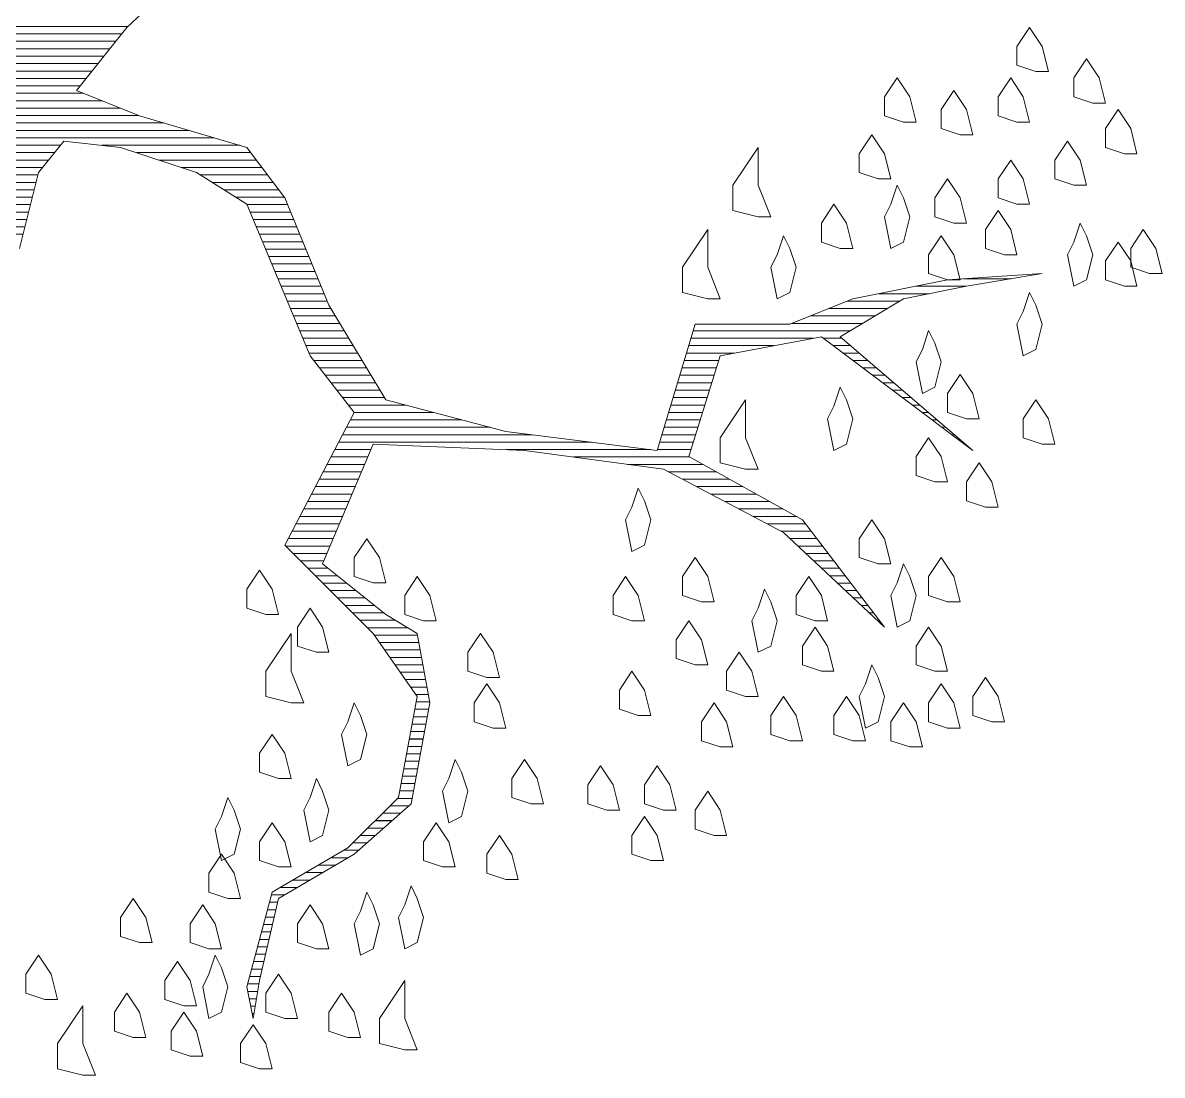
# Model space of a CAD drawing. Header units: centimetres. Extents: x 867 to 19881, y 2761 to 6151.
# Drawn here: x 2439.34 to 2456.11, y 4700.1 to 4715.59 of the extents above; entities that cross this region are included whole.
import ezdxf

# ---------------------------------------------------------------- set-up
doc = ezdxf.new("R2010")
doc.units = ezdxf.units.CM
doc.layers.add('PLAN TEFRİŞLER', color=7, linetype='Continuous', lineweight=0)

# ---------------------------------------------------------------- blocks, each defined once
blk = doc.blocks.new('*X64-flat-121')
at = {"color": 0}
for p, q in [((2876.01, 2697.1), (2903.71, 2697.1)), ((2870.52, 2695.48), (2902.36, 2695.48)), ((2859.54, 2692.22), (2899.75, 2692.22)), ((2865.03, 2693.85), (2901.06, 2693.85)), ((2854.05, 2690.6), (2898.45, 2690.6)), ((2843.07, 2687.34), (2895.85, 2687.34)), ((2848.56, 2688.97), (2897.15, 2688.97)), ((2804.67, 2685.72), (2894.55, 2685.72)), ((2872.21, 2684.09), (2893.25, 2684.09)), ((2874.65, 2682.46), (2893.92, 2682.46)), ((2876.11, 2680.84), (2897.99, 2680.84)), ((2876.65, 2679.21), (2902.05, 2679.21)), ((2877.19, 2677.58), (2906.12, 2677.58)), ((2876.68, 2674.33), (2917.13, 2674.33)), ((2876.95, 2675.96), (2911.6, 2675.96)), ((2876.4, 2672.7), (2922.66, 2672.7)), ((2875.86, 2669.45), (2887.62, 2669.45)), ((2876.13, 2671.08), (2888.92, 2671.08)), ((2897.92, 2671.08), (2928.19, 2671.08)), ((2905.59, 2669.45), (2930.65, 2669.45)), ((2875.34, 2667.82), (2886.32, 2667.82)), ((2910.47, 2667.82), (2931.87, 2667.82)), ((2874.21, 2664.57), (2884, 2664.57)), ((2874.78, 2666.2), (2885.02, 2666.2)), ((2915.35, 2666.2), (2933.09, 2666.2)), ((2919.52, 2664.57), (2934.31, 2664.57)), ((2873.65, 2662.94), (2883.59, 2662.94)), ((2922.12, 2662.94), (2935.53, 2662.94)), ((2872.52, 2659.69), (2882.78, 2659.69)), ((2873.09, 2661.32), (2883.18, 2661.32)), ((2924.73, 2661.32), (2936.75, 2661.32)), ((2927.33, 2659.69), (2937.97, 2659.69)), ((2871.96, 2658.06), (2882.37, 2658.06)), ((2929.82, 2658.06), (2938.69, 2658.06)), ((2870.83, 2654.81), (2881.56, 2654.81)), ((2871.4, 2656.44), (2881.96, 2656.44)), ((2930.49, 2656.44), (2939.36, 2656.44)), ((2931.17, 2654.81), (2940.03, 2654.81)), ((2870.27, 2653.18), (2881.15, 2653.18)), ((2931.85, 2653.18), (2940.69, 2653.18)), ((2869.71, 2651.56), (2880.74, 2651.56)), ((2932.53, 2651.56), (2941.36, 2651.56)), ((2933.21, 2649.93), (2942.03, 2649.93)), ((2933.88, 2648.3), (2942.7, 2648.3)), ((2934.56, 2646.68), (2943.37, 2646.68)), ((2935.24, 2645.05), (2944.04, 2645.05)), ((2935.92, 2643.42), (2944.71, 2643.42)), ((2936.59, 2641.8), (2945.38, 2641.8)), ((3086.85, 2641.8), (3097.19, 2641.8)), ((2937.27, 2640.17), (2946.05, 2640.17)), ((3076.37, 2640.17), (3087.44, 2640.17)), ((2937.95, 2638.54), (2946.72, 2638.54)), ((2938.63, 2636.92), (2947.39, 2636.92)), ((3061.34, 2636.92), (3072.82, 2636.92)), ((3068.24, 2638.54), (3079.3, 2638.54)), ((2939.31, 2635.29), (2948.2, 2635.29)), ((3057.27, 2635.29), (3070.11, 2635.29)), ((2939.98, 2633.66), (2949.18, 2633.66)), ((2940.66, 2632.04), (2950.15, 2632.04)), ((3049.14, 2632.04), (3064.69, 2632.04)), ((3053.21, 2633.66), (3067.4, 2633.66)), ((2941.34, 2630.41), (2951.13, 2630.41)), ((3027.55, 2630.41), (3061.97, 2630.41)), ((2942.02, 2628.78), (2952.11, 2628.78)), ((2942.69, 2627.16), (2953.08, 2627.16)), ((3026.58, 2627.16), (3045.23, 2627.16)), ((3027.06, 2628.78), (3053.91, 2628.78)), ((3056.1, 2628.78), (3060.19, 2628.78)), ((3058.27, 2627.16), (3062.09, 2627.16)), ((2943.37, 2625.53), (2954.06, 2625.53)), ((3026.09, 2625.53), (3036.56, 2625.53)), ((3060.44, 2625.53), (3063.99, 2625.53)), ((2944.43, 2623.9), (2955.03, 2623.9)), ((2945.7, 2622.27), (2956.01, 2622.27)), ((3025.11, 2622.27), (3032.69, 2622.27)), ((3025.6, 2623.9), (3033.2, 2623.9)), ((3062.6, 2623.9), (3065.89, 2623.9)), ((3064.77, 2622.27), (3067.78, 2622.27)), ((2946.96, 2620.65), (2956.99, 2620.65)), ((3024.62, 2620.65), (3032.18, 2620.65)), ((3066.94, 2620.65), (3069.68, 2620.65)), ((2948.23, 2619.02), (2957.96, 2619.02)), ((2949.49, 2617.39), (2958.94, 2617.39)), ((3023.65, 2617.39), (3031.16, 2617.39)), ((3024.14, 2619.02), (3031.67, 2619.02)), ((3069.11, 2619.02), (3071.58, 2619.02)), ((3071.28, 2617.39), (3073.48, 2617.39)), ((2950.76, 2615.77), (2959.91, 2615.77)), ((3023.16, 2615.77), (3030.65, 2615.77)), ((3073.45, 2615.77), (3075.38, 2615.77)), ((2952.02, 2614.14), (2964.52, 2614.14)), ((2953.29, 2612.51), (2970.7, 2612.51)), ((3022.18, 2612.51), (3029.64, 2612.51)), ((3022.67, 2614.14), (3030.15, 2614.14)), ((3075.62, 2614.14), (3077.27, 2614.14)), ((3077.79, 2612.51), (3079.17, 2612.51)), ((2952.44, 2610.89), (2976.88, 2610.89)), ((3021.7, 2610.89), (3029.13, 2610.89)), ((3079.96, 2610.89), (3081.07, 2610.89)), ((2950.74, 2607.63), (2992.29, 2607.63)), ((2951.59, 2609.26), (2983.07, 2609.26)), ((3020.72, 2607.63), (3028.11, 2607.63)), ((3021.21, 2609.26), (3028.62, 2609.26)), ((3082.13, 2609.26), (3082.97, 2609.26)), ((3084.29, 2607.63), (3084.86, 2607.63)), ((2949.03, 2604.38), (2956.93, 2604.38)), ((2949.89, 2606.01), (3005.31, 2606.01)), ((2986.52, 2604.38), (3018.32, 2604.38)), ((3019.74, 2604.38), (3027.1, 2604.38)), ((3020.23, 2606.01), (3027.6, 2606.01)), ((3086.46, 2606.01), (3086.76, 2606.01)), ((3088.63, 2604.38), (3088.66, 2604.38)), ((2948.18, 2602.75), (2956.25, 2602.75)), ((3001.31, 2602.75), (3026.74, 2602.75)), ((2946.48, 2599.5), (2954.88, 2599.5)), ((2947.33, 2601.13), (2955.56, 2601.13)), ((3013.24, 2601.13), (3029.67, 2601.13)), ((3022.14, 2599.5), (3032.6, 2599.5)), ((2945.63, 2597.87), (2954.19, 2597.87)), ((3025.23, 2597.87), (3035.52, 2597.87)), ((2943.92, 2594.62), (2952.82, 2594.62)), ((2944.77, 2596.25), (2953.51, 2596.25)), ((3028.32, 2596.25), (3038.45, 2596.25)), ((3031.41, 2594.62), (3041.38, 2594.62)), ((2943.07, 2592.99), (2952.14, 2592.99)), ((3034.5, 2592.99), (3044.31, 2592.99)), ((2941.37, 2589.74), (2950.77, 2589.74)), ((2942.22, 2591.37), (2951.45, 2591.37)), ((3037.59, 2591.37), (3047.24, 2591.37)), ((3040.68, 2589.74), (3050.16, 2589.74)), ((2940.51, 2588.11), (2950.08, 2588.11)), ((3043.77, 2588.11), (3052.18, 2588.11)), ((2938.81, 2584.86), (2948.71, 2584.86)), ((2939.66, 2586.49), (2949.4, 2586.49)), ((3046.86, 2586.49), (3053.43, 2586.49)), ((3048.82, 2584.86), (3054.67, 2584.86)), ((2938.3, 2583.23), (2948.03, 2583.23)), ((3050.55, 2583.23), (3055.91, 2583.23)), ((2939.93, 2581.61), (2947.34, 2581.61)), ((2941.55, 2579.98), (2946.66, 2579.98)), ((3052.29, 2581.61), (3057.16, 2581.61)), ((3054.02, 2579.98), (3058.4, 2579.98)), ((2943.18, 2578.35), (2947.57, 2578.35)), ((3055.76, 2578.35), (3059.65, 2578.35)), ((2944.81, 2576.73), (2949.6, 2576.73)), ((2946.43, 2575.1), (2951.64, 2575.1)), ((3057.49, 2576.73), (3060.89, 2576.73)), ((3059.23, 2575.1), (3062.13, 2575.1)), ((2948.06, 2573.47), (2953.67, 2573.47)), ((3060.96, 2573.47), (3063.38, 2573.47)), ((2949.69, 2571.85), (2955.7, 2571.85)), ((2951.31, 2570.22), (2957.74, 2570.22)), ((3062.7, 2571.85), (3064.62, 2571.85)), ((3064.43, 2570.22), (3065.87, 2570.22)), ((2952.94, 2568.59), (2959.77, 2568.59)), ((2954.57, 2566.97), (2962.33, 2566.97)), ((3066.17, 2568.59), (3067.11, 2568.59)), ((3067.9, 2566.97), (3068.35, 2566.97)), ((2956.19, 2565.34), (2965.05, 2565.34)), ((2957.71, 2563.71), (2967.19, 2563.71)), ((2958.85, 2562.09), (2967.49, 2562.09)), ((2959.98, 2560.46), (2967.79, 2560.46)), ((2961.12, 2558.83), (2968.08, 2558.83)), ((2962.26, 2557.21), (2968.38, 2557.21)), ((2963.4, 2555.58), (2968.67, 2555.58)), ((2964.54, 2553.95), (2968.97, 2553.95)), ((2965.68, 2552.33), (2969.27, 2552.33)), ((2966.82, 2550.7), (2969.56, 2550.7)), ((2966.6, 2547.45), (2969.62, 2547.45)), ((2966.9, 2549.07), (2969.86, 2549.07)), ((2966.29, 2545.82), (2969.32, 2545.82)), ((2965.68, 2542.57), (2968.71, 2542.57)), ((2965.99, 2544.19), (2969.01, 2544.19)), ((2965.38, 2540.94), (2968.4, 2540.94)), ((2964.77, 2537.69), (2967.79, 2537.69)), ((2965.07, 2539.31), (2968.1, 2539.31)), ((2964.16, 2534.43), (2967.18, 2534.43)), ((2964.46, 2536.06), (2967.49, 2536.06)), ((2963.85, 2532.81), (2966.88, 2532.81)), ((2963.24, 2529.55), (2966.27, 2529.55)), ((2963.55, 2531.18), (2966.57, 2531.18)), ((2962.78, 2527.93), (2965.96, 2527.93)), ((2959.52, 2524.67), (2963.42, 2524.67)), ((2961.15, 2526.3), (2965.25, 2526.3)), ((2957.9, 2523.04), (2961.59, 2523.04)), ((2954.64, 2519.79), (2957.93, 2519.79)), ((2956.27, 2521.42), (2959.76, 2521.42)), ((2953.02, 2518.16), (2956.1, 2518.16)), ((2948.23, 2514.91), (2951.99, 2514.91)), ((2951.02, 2516.54), (2954.27, 2516.54)), ((2945.44, 2513.28), (2949.2, 2513.28)), ((2939.87, 2510.03), (2943.62, 2510.03)), ((2942.65, 2511.66), (2946.41, 2511.66)), ((2937.08, 2508.4), (2940.83, 2508.4)), ((2934.72, 2505.15), (2936.5, 2505.15)), ((2935.15, 2506.78), (2938.04, 2506.78)), ((2934.28, 2503.52), (2936.12, 2503.52)), ((2933.41, 2500.27), (2935.37, 2500.27)), ((2933.85, 2501.9), (2935.75, 2501.9)), ((2932.55, 2497.02), (2934.62, 2497.02)), ((2932.98, 2498.64), (2935, 2498.64)), ((2932.11, 2495.39), (2934.25, 2495.39)), ((2931.25, 2492.14), (2933.5, 2492.14)), ((2931.68, 2493.76), (2933.87, 2493.76)), ((2930.81, 2490.51), (2933.12, 2490.51)), ((2929.94, 2487.26), (2932.42, 2487.26)), ((2930.38, 2488.88), (2932.74, 2488.88)), ((2929.97, 2485.63), (2932.15, 2485.63)), ((2930.3, 2484), (2931.88, 2484)), ((2930.62, 2482.38), (2931.6, 2482.38)), ((2930.95, 2480.75), (2931.33, 2480.75))]:
    blk.add_line(p, q, dxfattribs=at)
blk = doc.blocks.new('*X20')
at = {"color": 0}
for p, q in [((17.6798, 16.58), (17.8501, 16.58)), ((17.646, 16.57), (17.8418, 16.57)), ((17.5785, 16.55), (17.8258, 16.55)), ((17.6123, 16.56), (17.8338, 16.56)), ((17.5448, 16.54), (17.8178, 16.54)), ((17.4773, 16.52), (17.8018, 16.52)), ((17.511, 16.53), (17.8098, 16.53)), ((17.2412, 16.51), (17.7938, 16.51)), ((17.6564, 16.5), (17.7858, 16.5)), ((17.6714, 16.49), (17.7899, 16.49)), ((17.6804, 16.48), (17.8149, 16.48)), ((17.6837, 16.47), (17.8399, 16.47)), ((17.687, 16.46), (17.8649, 16.46)), ((17.6839, 16.44), (17.9326, 16.44)), ((17.6855, 16.45), (17.8986, 16.45)), ((17.6822, 16.43), (17.9666, 16.43)), ((17.6789, 16.41), (17.7512, 16.41)), ((17.6805, 16.42), (17.7592, 16.42)), ((17.8145, 16.42), (18.0006, 16.42)), ((17.8617, 16.41), (18.0157, 16.41)), ((17.6757, 16.4), (17.7432, 16.4)), ((17.8916, 16.4), (18.0232, 16.4)), ((17.6687, 16.38), (17.7289, 16.38)), ((17.6722, 16.39), (17.7352, 16.39)), ((17.9216, 16.39), (18.0307, 16.39)), ((17.9473, 16.38), (18.0382, 16.38)), ((17.6653, 16.37), (17.7264, 16.37)), ((17.9633, 16.37), (18.0457, 16.37)), ((17.6584, 16.35), (17.7214, 16.35)), ((17.6618, 16.36), (17.7239, 16.36)), ((17.9793, 16.36), (18.0532, 16.36)), ((17.9953, 16.35), (18.0607, 16.35)), ((17.6549, 16.34), (17.7189, 16.34)), ((18.0106, 16.34), (18.0651, 16.34)), ((17.648, 16.32), (17.7139, 16.32)), ((17.6514, 16.33), (17.7164, 16.33)), ((18.0147, 16.33), (18.0692, 16.33)), ((18.0189, 16.32), (18.0733, 16.32)), ((17.6445, 16.31), (17.7114, 16.31)), ((18.0231, 16.31), (18.0774, 16.31)), ((17.6411, 16.3), (17.7089, 16.3)), ((18.0272, 16.3), (18.0816, 16.3)), ((18.0314, 16.29), (18.0857, 16.29)), ((18.0356, 16.28), (18.0898, 16.28)), ((18.0397, 16.27), (18.0939, 16.27)), ((18.0439, 16.26), (18.098, 16.26)), ((18.0481, 16.25), (18.1021, 16.25)), ((18.0522, 16.24), (18.1063, 16.24)), ((18.9759, 16.24), (19.0395, 16.24)), ((18.0564, 16.23), (18.1104, 16.23)), ((18.9115, 16.23), (18.9795, 16.23)), ((18.0606, 16.22), (18.1145, 16.22)), ((18.0647, 16.21), (18.1186, 16.21)), ((18.8191, 16.21), (18.8896, 16.21)), ((18.8615, 16.22), (18.9295, 16.22)), ((18.0689, 16.2), (18.1236, 16.2)), ((18.7941, 16.2), (18.873, 16.2)), ((18.0731, 16.19), (18.1296, 16.19)), ((18.0772, 16.18), (18.1356, 16.18)), ((18.7441, 16.18), (18.8396, 16.18)), ((18.7691, 16.19), (18.8563, 16.19)), ((18.0814, 16.17), (18.1416, 16.17)), ((18.6114, 16.17), (18.823, 16.17)), ((18.0856, 16.16), (18.1476, 16.16)), ((18.0897, 16.15), (18.1536, 16.15)), ((18.6054, 16.15), (18.7201, 16.15)), ((18.6084, 16.16), (18.7734, 16.16)), ((18.7869, 16.16), (18.812, 16.16)), ((18.8002, 16.15), (18.8237, 16.15)), ((18.0939, 16.14), (18.1596, 16.14)), ((18.6024, 16.14), (18.6667, 16.14)), ((18.8135, 16.14), (18.8354, 16.14)), ((18.1004, 16.13), (18.1656, 16.13)), ((18.1082, 16.12), (18.1716, 16.12)), ((18.5964, 16.12), (18.6429, 16.12)), ((18.5994, 16.13), (18.6461, 16.13)), ((18.8269, 16.13), (18.847, 16.13)), ((18.8402, 16.12), (18.8587, 16.12)), ((18.116, 16.11), (18.1776, 16.11)), ((18.5934, 16.11), (18.6398, 16.11)), ((18.8535, 16.11), (18.8704, 16.11)), ((18.1237, 16.1), (18.1836, 16.1)), ((18.1315, 16.09), (18.1896, 16.09)), ((18.5874, 16.09), (18.6336, 16.09)), ((18.5904, 16.1), (18.6367, 16.1)), ((18.8669, 16.1), (18.882, 16.1)), ((18.8802, 16.09), (18.8937, 16.09)), ((18.1393, 16.08), (18.1956, 16.08)), ((18.5844, 16.08), (18.6304, 16.08)), ((18.8935, 16.08), (18.9054, 16.08)), ((18.1471, 16.07), (18.2239, 16.07)), ((18.1549, 16.06), (18.2619, 16.06)), ((18.5784, 16.06), (18.6242, 16.06)), ((18.5814, 16.07), (18.6273, 16.07)), ((18.9069, 16.07), (18.917, 16.07)), ((18.9202, 16.06), (18.9287, 16.06)), ((18.1497, 16.05), (18.2999, 16.05)), ((18.5754, 16.05), (18.6211, 16.05)), ((18.9335, 16.05), (18.9404, 16.05)), ((18.1392, 16.03), (18.3946, 16.03)), ((18.1444, 16.04), (18.3379, 16.04)), ((18.5694, 16.03), (18.6148, 16.03)), ((18.5724, 16.04), (18.6179, 16.04)), ((18.9469, 16.04), (18.952, 16.04)), ((18.9602, 16.03), (18.9637, 16.03)), ((18.1287, 16.01), (18.1773, 16.01)), ((18.1339, 16.02), (18.4746, 16.02)), ((18.3591, 16.01), (18.5546, 16.01)), ((18.5634, 16.01), (18.6086, 16.01)), ((18.5664, 16.02), (18.6117, 16.02)), ((18.9735, 16.02), (18.9754, 16.02)), ((18.9869, 16.01), (18.987, 16.01)), ((18.1235, 16), (18.173, 16)), ((18.4501, 16), (18.6064, 16)), ((18.113, 15.98), (18.1646, 15.98)), ((18.1182, 15.99), (18.1688, 15.99)), ((18.5234, 15.99), (18.6244, 15.99)), ((18.5781, 15.98), (18.6424, 15.98)), ((18.1077, 15.97), (18.1604, 15.97)), ((18.5971, 15.97), (18.6604, 15.97)), ((18.0973, 15.95), (18.152, 15.95)), ((18.1025, 15.96), (18.1562, 15.96)), ((18.6161, 15.96), (18.6784, 15.96)), ((18.6351, 15.95), (18.6964, 15.95)), ((18.092, 15.94), (18.1478, 15.94)), ((18.6541, 15.94), (18.7144, 15.94)), ((18.0816, 15.92), (18.1394, 15.92)), ((18.0868, 15.93), (18.1436, 15.93)), ((18.6731, 15.93), (18.7324, 15.93)), ((18.6921, 15.92), (18.7504, 15.92)), ((18.0763, 15.91), (18.1351, 15.91)), ((18.7111, 15.91), (18.7628, 15.91)), ((18.0658, 15.89), (18.1267, 15.89)), ((18.0711, 15.9), (18.1309, 15.9)), ((18.7301, 15.9), (18.7704, 15.9)), ((18.7421, 15.89), (18.7781, 15.89)), ((18.0627, 15.88), (18.1225, 15.88)), ((18.7528, 15.88), (18.7857, 15.88)), ((18.0727, 15.87), (18.1183, 15.87)), ((18.0827, 15.86), (18.1141, 15.86)), ((18.7634, 15.87), (18.7934, 15.87)), ((18.7741, 15.86), (18.801, 15.86)), ((18.0927, 15.85), (18.1197, 15.85)), ((18.7848, 15.85), (18.8087, 15.85)), ((18.1027, 15.84), (18.1322, 15.84)), ((18.1127, 15.83), (18.1447, 15.83)), ((18.7954, 15.84), (18.8163, 15.84)), ((18.8061, 15.83), (18.824, 15.83)), ((18.1227, 15.82), (18.1572, 15.82)), ((18.8168, 15.82), (18.8316, 15.82)), ((18.1327, 15.81), (18.1697, 15.81)), ((18.1427, 15.8), (18.1822, 15.8)), ((18.8274, 15.81), (18.8393, 15.81)), ((18.8381, 15.8), (18.8469, 15.8)), ((18.1527, 15.79), (18.1947, 15.79)), ((18.1627, 15.78), (18.2105, 15.78)), ((18.8488, 15.79), (18.8545, 15.79)), ((18.8594, 15.78), (18.8622, 15.78)), ((18.1727, 15.77), (18.2271, 15.77)), ((18.182, 15.76), (18.2403, 15.76)), ((18.189, 15.75), (18.2422, 15.75)), ((18.196, 15.74), (18.244, 15.74)), ((18.203, 15.73), (18.2458, 15.73)), ((18.21, 15.72), (18.2476, 15.72)), ((18.217, 15.71), (18.2494, 15.71)), ((18.224, 15.7), (18.2512, 15.7)), ((18.231, 15.69), (18.2531, 15.69)), ((18.238, 15.68), (18.2549, 15.68)), ((18.2367, 15.66), (18.2553, 15.66)), ((18.2385, 15.67), (18.2567, 15.67)), ((18.2348, 15.65), (18.2534, 15.65)), ((18.231, 15.63), (18.2497, 15.63)), ((18.2329, 15.64), (18.2515, 15.64)), ((18.2292, 15.62), (18.2478, 15.62)), ((18.2254, 15.6), (18.244, 15.6)), ((18.2273, 15.61), (18.2459, 15.61)), ((18.2217, 15.58), (18.2403, 15.58)), ((18.2235, 15.59), (18.2422, 15.59)), ((18.2198, 15.57), (18.2384, 15.57)), ((18.216, 15.55), (18.2347, 15.55)), ((18.2179, 15.56), (18.2365, 15.56)), ((18.2132, 15.54), (18.2328, 15.54)), ((18.1932, 15.52), (18.2171, 15.52)), ((18.2032, 15.53), (18.2284, 15.53)), ((18.1832, 15.51), (18.2059, 15.51)), ((18.1632, 15.49), (18.1834, 15.49)), ((18.1732, 15.5), (18.1946, 15.5)), ((18.1532, 15.48), (18.1721, 15.48)), ((18.1238, 15.46), (18.1468, 15.46)), ((18.1409, 15.47), (18.1609, 15.47)), ((18.1066, 15.45), (18.1297, 15.45)), ((18.0723, 15.43), (18.0954, 15.43)), ((18.0895, 15.44), (18.1126, 15.44)), ((18.0552, 15.42), (18.0783, 15.42)), ((18.0407, 15.4), (18.0516, 15.4)), ((18.0433, 15.41), (18.0611, 15.41)), ((18.038, 15.39), (18.0493, 15.39)), ((18.0327, 15.37), (18.0447, 15.37)), ((18.0353, 15.38), (18.047, 15.38)), ((18.0273, 15.35), (18.0401, 15.35)), ((18.03, 15.36), (18.0424, 15.36)), ((18.0247, 15.34), (18.0378, 15.34)), ((18.0193, 15.32), (18.0332, 15.32)), ((18.022, 15.33), (18.0355, 15.33)), ((18.0167, 15.31), (18.0309, 15.31)), ((18.0113, 15.29), (18.0265, 15.29)), ((18.014, 15.3), (18.0286, 15.3)), ((18.0115, 15.28), (18.0249, 15.28)), ((18.0135, 15.27), (18.0232, 15.27)), ((18.0155, 15.26), (18.0215, 15.26)), ((18.0175, 15.25), (18.0199, 15.25))]:
    blk.add_line(p, q, dxfattribs=at)

msp = doc.modelspace()

# ---------------------------------------------------------------- linework, layer by layer
at = {"layer": 'PLAN TEFRİŞLER', "color": 252, "lineweight": 0, "true_color": 0x939598}
for p, q in [((2440.87, 4715.522, -88.629), (2442.635, 4717.195, -88.629)), ((2440.87, 4715.522), (2442.635, 4717.195)), ((2440.126, 4714.593, -88.629), (2440.87, 4715.522, -88.629)), ((2440.126, 4714.593), (2440.87, 4715.522)), ((2441.055, 4714.222, -88.629), (2440.126, 4714.593, -88.629)), ((2441.055, 4714.222), (2440.126, 4714.593)), ((2442.635, 4713.757, -88.629), (2441.055, 4714.222, -88.629)), ((2442.635, 4713.757), (2441.055, 4714.222)), ((2439.569, 4713.386, -88.629), (2439.941, 4713.85, -88.629)), ((2439.569, 4713.386), (2439.941, 4713.85)), ((2439.941, 4713.85, -88.629), (2440.777, 4713.757, -88.629)), ((2439.941, 4713.85), (2440.777, 4713.757)), ((2440.777, 4713.757, -88.629), (2441.891, 4713.386, -88.629)), ((2440.777, 4713.757), (2441.891, 4713.386)), ((2443.192, 4713.014, -88.629), (2442.635, 4713.757, -88.629)), ((2443.192, 4713.014), (2442.635, 4713.757)), ((2439.29, 4712.271, -88.629), (2439.569, 4713.386, -88.629)), ((2439.29, 4712.271), (2439.569, 4713.386)), ((2441.891, 4713.386, -88.629), (2442.635, 4712.921, -88.629)), ((2441.891, 4713.386), (2442.635, 4712.921)), ((2443.842, 4711.435, -88.629), (2443.192, 4713.014, -88.629)), ((2443.842, 4711.435), (2443.192, 4713.014)), ((2442.635, 4712.921, -88.629), (2443.564, 4710.691, -88.629)), ((2442.635, 4712.921), (2443.564, 4710.691)), ((2452.947, 4711.806, -88.629), (2451.553, 4711.528, -88.629)), ((2452.947, 4711.806), (2451.553, 4711.528)), ((2454.34, 4711.899, -88.629), (2452.947, 4711.806, -88.629)), ((2454.34, 4711.899), (2452.947, 4711.806)), ((2453.225, 4711.713, -88.629), (2454.34, 4711.899, -88.629)), ((2453.225, 4711.713), (2454.34, 4711.899)), ((2452.296, 4711.528, -88.629), (2453.225, 4711.713, -88.629)), ((2452.296, 4711.528), (2453.225, 4711.713)), ((2451.553, 4711.528, -88.629), (2450.624, 4711.156, -88.629)), ((2451.553, 4711.528), (2450.624, 4711.156)), ((2451.367, 4710.97, -88.629), (2452.296, 4711.528, -88.629)), ((2451.367, 4710.97), (2452.296, 4711.528)), ((2444.678, 4710.041, -88.629), (2443.842, 4711.435, -88.629)), ((2444.678, 4710.041), (2443.842, 4711.435)), ((2449.231, 4711.156, -88.629), (2448.673, 4709.298, -88.629)), ((2449.231, 4711.156), (2448.673, 4709.298)), ((2450.624, 4711.156, -88.629), (2449.231, 4711.156, -88.629)), ((2450.624, 4711.156), (2449.231, 4711.156)), ((2449.602, 4710.691, -88.629), (2451.089, 4710.97, -88.629)), ((2449.602, 4710.691), (2451.089, 4710.97)), ((2451.089, 4710.97, -88.629), (2453.318, 4709.298, -88.629)), ((2451.089, 4710.97), (2453.318, 4709.298)), ((2453.318, 4709.298, -88.629), (2451.367, 4710.97, -88.629)), ((2453.318, 4709.298), (2451.367, 4710.97)), ((2443.564, 4710.691, -88.629), (2444.214, 4709.855, -88.629)), ((2443.564, 4710.691), (2444.214, 4709.855)), ((2449.138, 4709.205, -88.629), (2449.602, 4710.691, -88.629)), ((2449.138, 4709.205), (2449.602, 4710.691)), ((2446.444, 4709.577, -88.629), (2444.678, 4710.041, -88.629)), ((2446.444, 4709.577), (2444.678, 4710.041)), ((2444.214, 4709.855, -88.629), (2443.192, 4707.904, -88.629)), ((2444.214, 4709.855), (2443.192, 4707.904)), ((2448.673, 4709.298, -88.629), (2446.444, 4709.577, -88.629)), ((2448.673, 4709.298), (2446.444, 4709.577)), ((2443.749, 4707.626, -88.629), (2444.493, 4709.391, -88.629)), ((2443.749, 4707.626), (2444.493, 4709.391)), ((2444.493, 4709.391, -88.629), (2446.722, 4709.298, -88.629)), ((2444.493, 4709.391), (2446.722, 4709.298)), ((2446.722, 4709.298, -88.629), (2448.766, 4709.019, -88.629)), ((2446.722, 4709.298), (2448.766, 4709.019)), ((2450.81, 4708.276, -88.629), (2449.138, 4709.205, -88.629)), ((2450.81, 4708.276), (2449.138, 4709.205)), ((2448.766, 4709.019, -88.629), (2450.531, 4708.09, -88.629)), ((2448.766, 4709.019), (2450.531, 4708.09)), ((2452.018, 4706.697, -88.629), (2450.81, 4708.276, -88.629)), ((2452.018, 4706.697), (2450.81, 4708.276)), ((2450.531, 4708.09, -88.629), (2452.018, 4706.697, -88.629)), ((2450.531, 4708.09), (2452.018, 4706.697)), ((2443.192, 4707.904, -88.629), (2444.493, 4706.604, -88.629)), ((2443.192, 4707.904), (2444.493, 4706.604)), ((2444.678, 4706.882, -88.629), (2443.749, 4707.626, -88.629)), ((2444.678, 4706.882), (2443.749, 4707.626)), ((2445.143, 4706.604, -88.629), (2444.678, 4706.882, -88.629)), ((2445.143, 4706.604), (2444.678, 4706.882)), ((2444.493, 4706.604, -88.629), (2445.143, 4705.675, -88.629)), ((2444.493, 4706.604), (2445.143, 4705.675)), ((2445.329, 4705.582, -88.629), (2445.143, 4706.604, -88.629)), ((2445.329, 4705.582), (2445.143, 4706.604)), ((2445.143, 4705.675, -88.629), (2444.864, 4704.188, -88.629)), ((2445.143, 4705.675), (2444.864, 4704.188)), ((2445.05, 4704.095, -88.629), (2445.329, 4705.582, -88.629)), ((2445.05, 4704.095), (2445.329, 4705.582)), ((2444.864, 4704.188, -88.629), (2444.121, 4703.445, -88.629)), ((2444.864, 4704.188), (2444.121, 4703.445)), ((2444.214, 4703.352, -88.629), (2445.05, 4704.095, -88.629)), ((2444.214, 4703.352), (2445.05, 4704.095)), ((2444.121, 4703.445, -88.629), (2443.006, 4702.795, -88.629)), ((2444.121, 4703.445), (2443.006, 4702.795)), ((2443.099, 4702.702, -88.629), (2444.214, 4703.352, -88.629)), ((2443.099, 4702.702), (2444.214, 4703.352)), ((2443.006, 4702.795, -88.629), (2442.635, 4701.401, -88.629)), ((2443.006, 4702.795), (2442.635, 4701.401)), ((2442.82, 4701.494, -88.629), (2443.099, 4702.702, -88.629)), ((2442.82, 4701.494), (2443.099, 4702.702)), ((2442.635, 4701.401, -88.629), (2442.728, 4700.937, -88.629)), ((2442.635, 4701.401), (2442.728, 4700.937)), ((2442.728, 4700.937, -88.629), (2442.82, 4701.494, -88.629)), ((2442.728, 4700.937), (2442.82, 4701.494))]:
    msp.add_line(p, q, dxfattribs=at)
at = {"layer": 'PLAN TEFRİŞLER', "color": 252, "lineweight": 0, "true_color": 0x939598, "elevation": -88.629}
for points in [[(2454.247, 4714.872), (2453.968, 4714.965), (2453.968, 4715.244), (2454.154, 4715.522), (2454.34, 4715.244), (2454.433, 4714.872)], [(2455.083, 4714.408), (2454.805, 4714.5), (2454.805, 4714.779), (2454.99, 4715.058), (2455.176, 4714.779), (2455.269, 4714.408)], [(2452.296, 4714.129), (2452.018, 4714.222), (2452.018, 4714.5), (2452.203, 4714.779), (2452.389, 4714.5), (2452.482, 4714.129)], [(2453.968, 4714.129), (2453.69, 4714.222), (2453.69, 4714.5), (2453.876, 4714.779), (2454.061, 4714.5), (2454.154, 4714.129)], [(2453.132, 4713.943), (2452.854, 4714.036), (2452.854, 4714.315), (2453.039, 4714.593), (2453.225, 4714.315), (2453.318, 4713.943)], [(2455.548, 4713.664), (2455.269, 4713.757), (2455.269, 4714.036), (2455.455, 4714.315), (2455.641, 4714.036), (2455.734, 4713.664)], [(2451.925, 4713.293), (2451.646, 4713.386), (2451.646, 4713.664), (2451.832, 4713.943), (2452.018, 4713.664), (2452.11, 4713.293)], [(2454.805, 4713.2), (2454.526, 4713.293), (2454.526, 4713.571), (2454.712, 4713.85), (2454.897, 4713.571), (2454.99, 4713.2)], [(2450.16, 4712.735), (2449.788, 4712.828), (2449.788, 4713.2), (2450.16, 4713.757), (2450.16, 4713.2), (2450.345, 4712.735)], [(2453.968, 4712.921), (2453.69, 4713.014), (2453.69, 4713.293), (2453.876, 4713.571), (2454.061, 4713.293), (2454.154, 4712.921)], [(2453.039, 4712.642), (2452.761, 4712.735), (2452.761, 4713.014), (2452.947, 4713.293), (2453.132, 4713.014), (2453.225, 4712.642)], [(2452.11, 4712.921), (2452.018, 4712.735), (2452.11, 4712.271), (2452.296, 4712.364), (2452.389, 4712.735), (2452.296, 4713.014), (2452.203, 4713.2)], [(2451.367, 4712.271), (2451.089, 4712.364), (2451.089, 4712.642), (2451.274, 4712.921), (2451.46, 4712.642), (2451.553, 4712.271)], [(2453.783, 4712.178), (2453.504, 4712.271), (2453.504, 4712.549), (2453.69, 4712.828), (2453.876, 4712.549), (2453.968, 4712.178)], [(2454.805, 4712.364), (2454.712, 4712.178), (2454.805, 4711.713), (2454.99, 4711.806), (2455.083, 4712.178), (2454.99, 4712.457), (2454.897, 4712.642)], [(2449.416, 4711.528), (2449.045, 4711.62), (2449.045, 4711.992), (2449.416, 4712.549), (2449.416, 4711.992), (2449.602, 4711.528)], [(2450.438, 4712.178), (2450.345, 4711.992), (2450.438, 4711.528), (2450.624, 4711.62), (2450.717, 4711.992), (2450.624, 4712.271), (2450.531, 4712.457)], [(2452.947, 4711.806), (2452.668, 4711.899), (2452.668, 4712.178), (2452.854, 4712.457), (2453.039, 4712.178), (2453.132, 4711.806)], [(2455.919, 4711.899), (2455.641, 4711.992), (2455.641, 4712.271), (2455.826, 4712.549), (2456.012, 4712.271), (2456.105, 4711.899)], [(2455.548, 4711.713), (2455.269, 4711.806), (2455.269, 4712.085), (2455.455, 4712.364), (2455.641, 4712.085), (2455.734, 4711.713)], [(2454.061, 4711.342), (2453.968, 4711.156), (2454.061, 4710.691), (2454.247, 4710.784), (2454.34, 4711.156), (2454.247, 4711.435), (2454.154, 4711.62)], [(2452.575, 4710.784), (2452.482, 4710.599), (2452.575, 4710.134), (2452.761, 4710.227), (2452.854, 4710.599), (2452.761, 4710.877), (2452.668, 4711.063)], [(2453.225, 4709.762), (2452.947, 4709.855), (2452.947, 4710.134), (2453.132, 4710.413), (2453.318, 4710.134), (2453.411, 4709.762)], [(2451.274, 4709.948), (2451.181, 4709.762), (2451.274, 4709.298), (2451.46, 4709.391), (2451.553, 4709.762), (2451.46, 4710.041), (2451.367, 4710.227)], [(2449.974, 4709.019), (2449.602, 4709.112), (2449.602, 4709.484), (2449.974, 4710.041), (2449.974, 4709.484), (2450.16, 4709.019)], [(2454.34, 4709.391), (2454.061, 4709.484), (2454.061, 4709.762), (2454.247, 4710.041), (2454.433, 4709.762), (2454.526, 4709.391)], [(2452.761, 4708.833), (2452.482, 4708.926), (2452.482, 4709.205), (2452.668, 4709.484), (2452.854, 4709.205), (2452.947, 4708.833)], [(2453.504, 4708.462), (2453.225, 4708.555), (2453.225, 4708.833), (2453.411, 4709.112), (2453.597, 4708.833), (2453.69, 4708.462)], [(2448.302, 4708.462), (2448.209, 4708.276), (2448.302, 4707.811), (2448.487, 4707.904), (2448.58, 4708.276), (2448.487, 4708.555), (2448.394, 4708.741)], [(2451.925, 4707.626), (2451.646, 4707.719), (2451.646, 4707.997), (2451.832, 4708.276), (2452.018, 4707.997), (2452.11, 4707.626)], [(2444.493, 4707.347), (2444.214, 4707.44), (2444.214, 4707.719), (2444.4, 4707.997), (2444.586, 4707.719), (2444.678, 4707.347)], [(2449.323, 4707.068), (2449.045, 4707.161), (2449.045, 4707.44), (2449.231, 4707.719), (2449.416, 4707.44), (2449.509, 4707.068)], [(2452.203, 4707.347), (2452.11, 4707.161), (2452.203, 4706.697), (2452.389, 4706.79), (2452.482, 4707.161), (2452.389, 4707.44), (2452.296, 4707.626)], [(2452.947, 4707.068), (2452.668, 4707.161), (2452.668, 4707.44), (2452.854, 4707.719), (2453.039, 4707.44), (2453.132, 4707.068)], [(2442.913, 4706.882), (2442.635, 4706.975), (2442.635, 4707.254), (2442.82, 4707.533), (2443.006, 4707.254), (2443.099, 4706.882)], [(2445.236, 4706.79), (2444.957, 4706.882), (2444.957, 4707.161), (2445.143, 4707.44), (2445.329, 4707.161), (2445.422, 4706.79)], [(2448.302, 4706.79), (2448.023, 4706.882), (2448.023, 4707.161), (2448.209, 4707.44), (2448.394, 4707.161), (2448.487, 4706.79)], [(2450.996, 4706.79), (2450.717, 4706.882), (2450.717, 4707.161), (2450.903, 4707.44), (2451.089, 4707.161), (2451.181, 4706.79)], [(2450.16, 4706.975), (2450.067, 4706.79), (2450.16, 4706.325), (2450.345, 4706.418), (2450.438, 4706.79), (2450.345, 4707.068), (2450.252, 4707.254)], [(2443.657, 4706.325), (2443.378, 4706.418), (2443.378, 4706.697), (2443.564, 4706.975), (2443.749, 4706.697), (2443.842, 4706.325)], [(2449.231, 4706.139), (2448.952, 4706.232), (2448.952, 4706.511), (2449.138, 4706.79), (2449.323, 4706.511), (2449.416, 4706.139)], [(2443.285, 4705.582), (2442.913, 4705.675), (2442.913, 4706.046), (2443.285, 4706.604), (2443.285, 4706.046), (2443.471, 4705.582)], [(2446.165, 4705.953), (2445.886, 4706.046), (2445.886, 4706.325), (2446.072, 4706.604), (2446.258, 4706.325), (2446.351, 4705.953)], [(2451.089, 4706.046), (2450.81, 4706.139), (2450.81, 4706.418), (2450.996, 4706.697), (2451.181, 4706.418), (2451.274, 4706.046)], [(2452.761, 4706.046), (2452.482, 4706.139), (2452.482, 4706.418), (2452.668, 4706.697), (2452.854, 4706.418), (2452.947, 4706.046)], [(2449.974, 4705.675), (2449.695, 4705.768), (2449.695, 4706.046), (2449.881, 4706.325), (2450.067, 4706.046), (2450.16, 4705.675)], [(2451.739, 4705.861), (2451.646, 4705.675), (2451.739, 4705.21), (2451.925, 4705.303), (2452.018, 4705.675), (2451.925, 4705.953), (2451.832, 4706.139)], [(2448.394, 4705.396), (2448.116, 4705.489), (2448.116, 4705.768), (2448.302, 4706.046), (2448.487, 4705.768), (2448.58, 4705.396)], [(2453.597, 4705.303), (2453.318, 4705.396), (2453.318, 4705.675), (2453.504, 4705.953), (2453.69, 4705.675), (2453.783, 4705.303)], [(2446.258, 4705.21), (2445.979, 4705.303), (2445.979, 4705.582), (2446.165, 4705.861), (2446.351, 4705.582), (2446.444, 4705.21)], [(2452.947, 4705.21), (2452.668, 4705.303), (2452.668, 4705.582), (2452.854, 4705.861), (2453.039, 4705.582), (2453.132, 4705.21)], [(2444.121, 4705.303), (2444.028, 4705.117), (2444.121, 4704.653), (2444.307, 4704.746), (2444.4, 4705.117), (2444.307, 4705.396), (2444.214, 4705.582)], [(2449.602, 4704.932), (2449.323, 4705.024), (2449.323, 4705.303), (2449.509, 4705.582), (2449.695, 4705.303), (2449.788, 4704.932)], [(2450.624, 4705.024), (2450.345, 4705.117), (2450.345, 4705.396), (2450.531, 4705.675), (2450.717, 4705.396), (2450.81, 4705.024)], [(2451.553, 4705.024), (2451.274, 4705.117), (2451.274, 4705.396), (2451.46, 4705.675), (2451.646, 4705.396), (2451.739, 4705.024)], [(2452.389, 4704.932), (2452.11, 4705.024), (2452.11, 4705.303), (2452.296, 4705.582), (2452.482, 4705.303), (2452.575, 4704.932)], [(2443.099, 4704.467), (2442.82, 4704.56), (2442.82, 4704.839), (2443.006, 4705.117), (2443.192, 4704.839), (2443.285, 4704.467)], [(2445.607, 4704.467), (2445.515, 4704.281), (2445.607, 4703.817), (2445.793, 4703.91), (2445.886, 4704.281), (2445.793, 4704.56), (2445.7, 4704.746)], [(2446.815, 4704.095), (2446.536, 4704.188), (2446.536, 4704.467), (2446.722, 4704.746), (2446.908, 4704.467), (2447.001, 4704.095)], [(2447.93, 4704.003), (2447.651, 4704.095), (2447.651, 4704.374), (2447.837, 4704.653), (2448.023, 4704.374), (2448.116, 4704.003)], [(2448.766, 4704.003), (2448.487, 4704.095), (2448.487, 4704.374), (2448.673, 4704.653), (2448.859, 4704.374), (2448.952, 4704.003)], [(2443.564, 4704.188), (2443.471, 4704.003), (2443.564, 4703.538), (2443.749, 4703.631), (2443.842, 4704.003), (2443.749, 4704.281), (2443.657, 4704.467)], [(2449.509, 4703.631), (2449.231, 4703.724), (2449.231, 4704.003), (2449.416, 4704.281), (2449.602, 4704.003), (2449.695, 4703.631)], [(2442.263, 4703.91), (2442.17, 4703.724), (2442.263, 4703.259), (2442.449, 4703.352), (2442.542, 4703.724), (2442.449, 4704.003), (2442.356, 4704.188)], [(2448.58, 4703.259), (2448.302, 4703.352), (2448.302, 4703.631), (2448.487, 4703.91), (2448.673, 4703.631), (2448.766, 4703.259)], [(2443.099, 4703.166), (2442.82, 4703.259), (2442.82, 4703.538), (2443.006, 4703.817), (2443.192, 4703.538), (2443.285, 4703.166)], [(2445.515, 4703.166), (2445.236, 4703.259), (2445.236, 4703.538), (2445.422, 4703.817), (2445.607, 4703.538), (2445.7, 4703.166)], [(2446.444, 4702.981), (2446.165, 4703.073), (2446.165, 4703.352), (2446.351, 4703.631), (2446.536, 4703.352), (2446.629, 4702.981)], [(2442.356, 4702.702), (2442.077, 4702.795), (2442.077, 4703.073), (2442.263, 4703.352), (2442.449, 4703.073), (2442.542, 4702.702)], [(2444.307, 4702.516), (2444.214, 4702.33), (2444.307, 4701.866), (2444.493, 4701.959), (2444.586, 4702.33), (2444.493, 4702.609), (2444.4, 4702.795)], [(2444.957, 4702.609), (2444.864, 4702.423), (2444.957, 4701.959), (2445.143, 4702.052), (2445.236, 4702.423), (2445.143, 4702.702), (2445.05, 4702.888)], [(2441.055, 4702.052), (2440.777, 4702.144), (2440.777, 4702.423), (2440.962, 4702.702), (2441.148, 4702.423), (2441.241, 4702.052)], [(2442.077, 4701.959), (2441.799, 4702.052), (2441.799, 4702.33), (2441.984, 4702.609), (2442.17, 4702.33), (2442.263, 4701.959)], [(2443.657, 4701.959), (2443.378, 4702.052), (2443.378, 4702.33), (2443.564, 4702.609), (2443.749, 4702.33), (2443.842, 4701.959)], [(2439.662, 4701.215), (2439.383, 4701.308), (2439.383, 4701.587), (2439.569, 4701.866), (2439.755, 4701.587), (2439.848, 4701.215)], [(2441.706, 4701.123), (2441.427, 4701.215), (2441.427, 4701.494), (2441.613, 4701.773), (2441.799, 4701.494), (2441.891, 4701.123)], [(2442.077, 4701.587), (2441.984, 4701.401), (2442.077, 4700.937), (2442.263, 4701.03), (2442.356, 4701.401), (2442.263, 4701.68), (2442.17, 4701.866)], [(2443.192, 4700.937), (2442.913, 4701.03), (2442.913, 4701.308), (2443.099, 4701.587), (2443.285, 4701.308), (2443.378, 4700.937)], [(2444.957, 4700.472), (2444.586, 4700.565), (2444.586, 4700.937), (2444.957, 4701.494), (2444.957, 4700.937), (2445.143, 4700.472)], [(2440.962, 4700.658), (2440.684, 4700.751), (2440.684, 4701.03), (2440.87, 4701.308), (2441.055, 4701.03), (2441.148, 4700.658)], [(2444.121, 4700.658), (2443.842, 4700.751), (2443.842, 4701.03), (2444.028, 4701.308), (2444.214, 4701.03), (2444.307, 4700.658)], [(2440.219, 4700.101), (2439.848, 4700.194), (2439.848, 4700.565), (2440.219, 4701.123), (2440.219, 4700.565), (2440.405, 4700.101)], [(2441.799, 4700.379), (2441.52, 4700.472), (2441.52, 4700.751), (2441.706, 4701.03), (2441.891, 4700.751), (2441.984, 4700.379)], [(2442.82, 4700.194), (2442.542, 4700.286), (2442.542, 4700.565), (2442.728, 4700.844), (2442.913, 4700.565), (2443.006, 4700.194)]]:
    msp.add_lwpolyline(points, close=True, dxfattribs=at)
at = {"layer": 'PLAN TEFRİŞLER', "color": 252, "lineweight": 0, "true_color": 0x939598}
for points in [[(2454.247, 4714.872), (2453.968, 4714.965), (2453.968, 4715.244), (2454.154, 4715.522), (2454.34, 4715.244), (2454.433, 4714.872)], [(2455.083, 4714.408), (2454.805, 4714.5), (2454.805, 4714.779), (2454.99, 4715.058), (2455.176, 4714.779), (2455.269, 4714.408)], [(2452.296, 4714.129), (2452.018, 4714.222), (2452.018, 4714.5), (2452.203, 4714.779), (2452.389, 4714.5), (2452.482, 4714.129)], [(2453.968, 4714.129), (2453.69, 4714.222), (2453.69, 4714.5), (2453.876, 4714.779), (2454.061, 4714.5), (2454.154, 4714.129)], [(2453.132, 4713.943), (2452.854, 4714.036), (2452.854, 4714.315), (2453.039, 4714.593), (2453.225, 4714.315), (2453.318, 4713.943)], [(2455.548, 4713.664), (2455.269, 4713.757), (2455.269, 4714.036), (2455.455, 4714.315), (2455.641, 4714.036), (2455.734, 4713.664)], [(2451.925, 4713.293), (2451.646, 4713.386), (2451.646, 4713.664), (2451.832, 4713.943), (2452.018, 4713.664), (2452.11, 4713.293)], [(2454.805, 4713.2), (2454.526, 4713.293), (2454.526, 4713.571), (2454.712, 4713.85), (2454.897, 4713.571), (2454.99, 4713.2)], [(2450.16, 4712.735), (2449.788, 4712.828), (2449.788, 4713.2), (2450.16, 4713.757), (2450.16, 4713.2), (2450.345, 4712.735)], [(2453.968, 4712.921), (2453.69, 4713.014), (2453.69, 4713.293), (2453.876, 4713.571), (2454.061, 4713.293), (2454.154, 4712.921)], [(2453.039, 4712.642), (2452.761, 4712.735), (2452.761, 4713.014), (2452.947, 4713.293), (2453.132, 4713.014), (2453.225, 4712.642)], [(2452.11, 4712.921), (2452.018, 4712.735), (2452.11, 4712.271), (2452.296, 4712.364), (2452.389, 4712.735), (2452.296, 4713.014), (2452.203, 4713.2)], [(2451.367, 4712.271), (2451.089, 4712.364), (2451.089, 4712.642), (2451.274, 4712.921), (2451.46, 4712.642), (2451.553, 4712.271)], [(2453.783, 4712.178), (2453.504, 4712.271), (2453.504, 4712.549), (2453.69, 4712.828), (2453.876, 4712.549), (2453.968, 4712.178)], [(2454.805, 4712.364), (2454.712, 4712.178), (2454.805, 4711.713), (2454.99, 4711.806), (2455.083, 4712.178), (2454.99, 4712.457), (2454.897, 4712.642)], [(2449.416, 4711.528), (2449.045, 4711.62), (2449.045, 4711.992), (2449.416, 4712.549), (2449.416, 4711.992), (2449.602, 4711.528)], [(2450.438, 4712.178), (2450.345, 4711.992), (2450.438, 4711.528), (2450.624, 4711.62), (2450.717, 4711.992), (2450.624, 4712.271), (2450.531, 4712.457)], [(2452.947, 4711.806), (2452.668, 4711.899), (2452.668, 4712.178), (2452.854, 4712.457), (2453.039, 4712.178), (2453.132, 4711.806)], [(2455.919, 4711.899), (2455.641, 4711.992), (2455.641, 4712.271), (2455.826, 4712.549), (2456.012, 4712.271), (2456.105, 4711.899)], [(2455.548, 4711.713), (2455.269, 4711.806), (2455.269, 4712.085), (2455.455, 4712.364), (2455.641, 4712.085), (2455.734, 4711.713)], [(2454.061, 4711.342), (2453.968, 4711.156), (2454.061, 4710.691), (2454.247, 4710.784), (2454.34, 4711.156), (2454.247, 4711.435), (2454.154, 4711.62)], [(2452.575, 4710.784), (2452.482, 4710.599), (2452.575, 4710.134), (2452.761, 4710.227), (2452.854, 4710.599), (2452.761, 4710.877), (2452.668, 4711.063)], [(2453.225, 4709.762), (2452.947, 4709.855), (2452.947, 4710.134), (2453.132, 4710.413), (2453.318, 4710.134), (2453.411, 4709.762)], [(2451.274, 4709.948), (2451.181, 4709.762), (2451.274, 4709.298), (2451.46, 4709.391), (2451.553, 4709.762), (2451.46, 4710.041), (2451.367, 4710.227)], [(2449.974, 4709.019), (2449.602, 4709.112), (2449.602, 4709.484), (2449.974, 4710.041), (2449.974, 4709.484), (2450.16, 4709.019)], [(2454.34, 4709.391), (2454.061, 4709.484), (2454.061, 4709.762), (2454.247, 4710.041), (2454.433, 4709.762), (2454.526, 4709.391)], [(2452.761, 4708.833), (2452.482, 4708.926), (2452.482, 4709.205), (2452.668, 4709.484), (2452.854, 4709.205), (2452.947, 4708.833)], [(2453.504, 4708.462), (2453.225, 4708.555), (2453.225, 4708.833), (2453.411, 4709.112), (2453.597, 4708.833), (2453.69, 4708.462)], [(2448.302, 4708.462), (2448.209, 4708.276), (2448.302, 4707.811), (2448.487, 4707.904), (2448.58, 4708.276), (2448.487, 4708.555), (2448.394, 4708.741)], [(2451.925, 4707.626), (2451.646, 4707.719), (2451.646, 4707.997), (2451.832, 4708.276), (2452.018, 4707.997), (2452.11, 4707.626)], [(2444.493, 4707.347), (2444.214, 4707.44), (2444.214, 4707.719), (2444.4, 4707.997), (2444.586, 4707.719), (2444.678, 4707.347)], [(2449.323, 4707.068), (2449.045, 4707.161), (2449.045, 4707.44), (2449.231, 4707.719), (2449.416, 4707.44), (2449.509, 4707.068)], [(2452.203, 4707.347), (2452.11, 4707.161), (2452.203, 4706.697), (2452.389, 4706.79), (2452.482, 4707.161), (2452.389, 4707.44), (2452.296, 4707.626)], [(2452.947, 4707.068), (2452.668, 4707.161), (2452.668, 4707.44), (2452.854, 4707.719), (2453.039, 4707.44), (2453.132, 4707.068)], [(2442.913, 4706.882), (2442.635, 4706.975), (2442.635, 4707.254), (2442.82, 4707.533), (2443.006, 4707.254), (2443.099, 4706.882)], [(2445.236, 4706.79), (2444.957, 4706.882), (2444.957, 4707.161), (2445.143, 4707.44), (2445.329, 4707.161), (2445.422, 4706.79)], [(2448.302, 4706.79), (2448.023, 4706.882), (2448.023, 4707.161), (2448.209, 4707.44), (2448.394, 4707.161), (2448.487, 4706.79)], [(2450.996, 4706.79), (2450.717, 4706.882), (2450.717, 4707.161), (2450.903, 4707.44), (2451.089, 4707.161), (2451.181, 4706.79)], [(2450.16, 4706.975), (2450.067, 4706.79), (2450.16, 4706.325), (2450.345, 4706.418), (2450.438, 4706.79), (2450.345, 4707.068), (2450.252, 4707.254)], [(2443.657, 4706.325), (2443.378, 4706.418), (2443.378, 4706.697), (2443.564, 4706.975), (2443.749, 4706.697), (2443.842, 4706.325)], [(2449.231, 4706.139), (2448.952, 4706.232), (2448.952, 4706.511), (2449.138, 4706.79), (2449.323, 4706.511), (2449.416, 4706.139)], [(2443.285, 4705.582), (2442.913, 4705.675), (2442.913, 4706.046), (2443.285, 4706.604), (2443.285, 4706.046), (2443.471, 4705.582)], [(2446.165, 4705.953), (2445.886, 4706.046), (2445.886, 4706.325), (2446.072, 4706.604), (2446.258, 4706.325), (2446.351, 4705.953)], [(2451.089, 4706.046), (2450.81, 4706.139), (2450.81, 4706.418), (2450.996, 4706.697), (2451.181, 4706.418), (2451.274, 4706.046)], [(2452.761, 4706.046), (2452.482, 4706.139), (2452.482, 4706.418), (2452.668, 4706.697), (2452.854, 4706.418), (2452.947, 4706.046)], [(2449.974, 4705.675), (2449.695, 4705.768), (2449.695, 4706.046), (2449.881, 4706.325), (2450.067, 4706.046), (2450.16, 4705.675)], [(2451.739, 4705.861), (2451.646, 4705.675), (2451.739, 4705.21), (2451.925, 4705.303), (2452.018, 4705.675), (2451.925, 4705.953), (2451.832, 4706.139)], [(2448.394, 4705.396), (2448.116, 4705.489), (2448.116, 4705.768), (2448.302, 4706.046), (2448.487, 4705.768), (2448.58, 4705.396)], [(2453.597, 4705.303), (2453.318, 4705.396), (2453.318, 4705.675), (2453.504, 4705.953), (2453.69, 4705.675), (2453.783, 4705.303)], [(2446.258, 4705.21), (2445.979, 4705.303), (2445.979, 4705.582), (2446.165, 4705.861), (2446.351, 4705.582), (2446.444, 4705.21)], [(2452.947, 4705.21), (2452.668, 4705.303), (2452.668, 4705.582), (2452.854, 4705.861), (2453.039, 4705.582), (2453.132, 4705.21)], [(2444.121, 4705.303), (2444.028, 4705.117), (2444.121, 4704.653), (2444.307, 4704.746), (2444.4, 4705.117), (2444.307, 4705.396), (2444.214, 4705.582)], [(2449.602, 4704.932), (2449.323, 4705.024), (2449.323, 4705.303), (2449.509, 4705.582), (2449.695, 4705.303), (2449.788, 4704.932)], [(2450.624, 4705.024), (2450.345, 4705.117), (2450.345, 4705.396), (2450.531, 4705.675), (2450.717, 4705.396), (2450.81, 4705.024)], [(2451.553, 4705.024), (2451.274, 4705.117), (2451.274, 4705.396), (2451.46, 4705.675), (2451.646, 4705.396), (2451.739, 4705.024)], [(2452.389, 4704.932), (2452.11, 4705.024), (2452.11, 4705.303), (2452.296, 4705.582), (2452.482, 4705.303), (2452.575, 4704.932)], [(2443.099, 4704.467), (2442.82, 4704.56), (2442.82, 4704.839), (2443.006, 4705.117), (2443.192, 4704.839), (2443.285, 4704.467)], [(2445.607, 4704.467), (2445.515, 4704.281), (2445.607, 4703.817), (2445.793, 4703.91), (2445.886, 4704.281), (2445.793, 4704.56), (2445.7, 4704.746)], [(2446.815, 4704.095), (2446.536, 4704.188), (2446.536, 4704.467), (2446.722, 4704.746), (2446.908, 4704.467), (2447.001, 4704.095)], [(2447.93, 4704.003), (2447.651, 4704.095), (2447.651, 4704.374), (2447.837, 4704.653), (2448.023, 4704.374), (2448.116, 4704.003)], [(2448.766, 4704.003), (2448.487, 4704.095), (2448.487, 4704.374), (2448.673, 4704.653), (2448.859, 4704.374), (2448.952, 4704.003)], [(2443.564, 4704.188), (2443.471, 4704.003), (2443.564, 4703.538), (2443.749, 4703.631), (2443.842, 4704.003), (2443.749, 4704.281), (2443.657, 4704.467)], [(2449.509, 4703.631), (2449.231, 4703.724), (2449.231, 4704.003), (2449.416, 4704.281), (2449.602, 4704.003), (2449.695, 4703.631)], [(2442.263, 4703.91), (2442.17, 4703.724), (2442.263, 4703.259), (2442.449, 4703.352), (2442.542, 4703.724), (2442.449, 4704.003), (2442.356, 4704.188)], [(2448.58, 4703.259), (2448.302, 4703.352), (2448.302, 4703.631), (2448.487, 4703.91), (2448.673, 4703.631), (2448.766, 4703.259)], [(2443.099, 4703.166), (2442.82, 4703.259), (2442.82, 4703.538), (2443.006, 4703.817), (2443.192, 4703.538), (2443.285, 4703.166)], [(2445.515, 4703.166), (2445.236, 4703.259), (2445.236, 4703.538), (2445.422, 4703.817), (2445.607, 4703.538), (2445.7, 4703.166)], [(2446.444, 4702.981), (2446.165, 4703.073), (2446.165, 4703.352), (2446.351, 4703.631), (2446.536, 4703.352), (2446.629, 4702.981)], [(2442.356, 4702.702), (2442.077, 4702.795), (2442.077, 4703.073), (2442.263, 4703.352), (2442.449, 4703.073), (2442.542, 4702.702)], [(2444.307, 4702.516), (2444.214, 4702.33), (2444.307, 4701.866), (2444.493, 4701.959), (2444.586, 4702.33), (2444.493, 4702.609), (2444.4, 4702.795)], [(2444.957, 4702.609), (2444.864, 4702.423), (2444.957, 4701.959), (2445.143, 4702.052), (2445.236, 4702.423), (2445.143, 4702.702), (2445.05, 4702.888)], [(2441.055, 4702.052), (2440.777, 4702.144), (2440.777, 4702.423), (2440.962, 4702.702), (2441.148, 4702.423), (2441.241, 4702.052)], [(2442.077, 4701.959), (2441.799, 4702.052), (2441.799, 4702.33), (2441.984, 4702.609), (2442.17, 4702.33), (2442.263, 4701.959)], [(2443.657, 4701.959), (2443.378, 4702.052), (2443.378, 4702.33), (2443.564, 4702.609), (2443.749, 4702.33), (2443.842, 4701.959)], [(2439.662, 4701.215), (2439.383, 4701.308), (2439.383, 4701.587), (2439.569, 4701.866), (2439.755, 4701.587), (2439.848, 4701.215)], [(2441.706, 4701.123), (2441.427, 4701.215), (2441.427, 4701.494), (2441.613, 4701.773), (2441.799, 4701.494), (2441.891, 4701.123)], [(2442.077, 4701.587), (2441.984, 4701.401), (2442.077, 4700.937), (2442.263, 4701.03), (2442.356, 4701.401), (2442.263, 4701.68), (2442.17, 4701.866)], [(2443.192, 4700.937), (2442.913, 4701.03), (2442.913, 4701.308), (2443.099, 4701.587), (2443.285, 4701.308), (2443.378, 4700.937)], [(2444.957, 4700.472), (2444.586, 4700.565), (2444.586, 4700.937), (2444.957, 4701.494), (2444.957, 4700.937), (2445.143, 4700.472)], [(2440.962, 4700.658), (2440.684, 4700.751), (2440.684, 4701.03), (2440.87, 4701.308), (2441.055, 4701.03), (2441.148, 4700.658)], [(2444.121, 4700.658), (2443.842, 4700.751), (2443.842, 4701.03), (2444.028, 4701.308), (2444.214, 4701.03), (2444.307, 4700.658)], [(2440.219, 4700.101), (2439.848, 4700.194), (2439.848, 4700.565), (2440.219, 4701.123), (2440.219, 4700.565), (2440.405, 4700.101)], [(2441.799, 4700.379), (2441.52, 4700.472), (2441.52, 4700.751), (2441.706, 4701.03), (2441.891, 4700.751), (2441.984, 4700.379)], [(2442.82, 4700.194), (2442.542, 4700.286), (2442.542, 4700.565), (2442.728, 4700.844), (2442.913, 4700.565), (2443.006, 4700.194)]]:
    msp.add_lwpolyline(points, close=True, dxfattribs=at)

# ---------------------------------------------------------------- block references
for name, xscale, yscale, zscale in [('*X64-flat-121', 0.06715598195803192, 0.06715598195803192, 0.06715598195803192), ('*X20', 10.9244076261125, 10.9244076261125, 10.9244076261125)]:
    msp.add_blockref(name, (2245.883, 4534.41), dxfattribs=dict(at, xscale=xscale, yscale=yscale, zscale=zscale))

doc.saveas('drawing.dxf')
